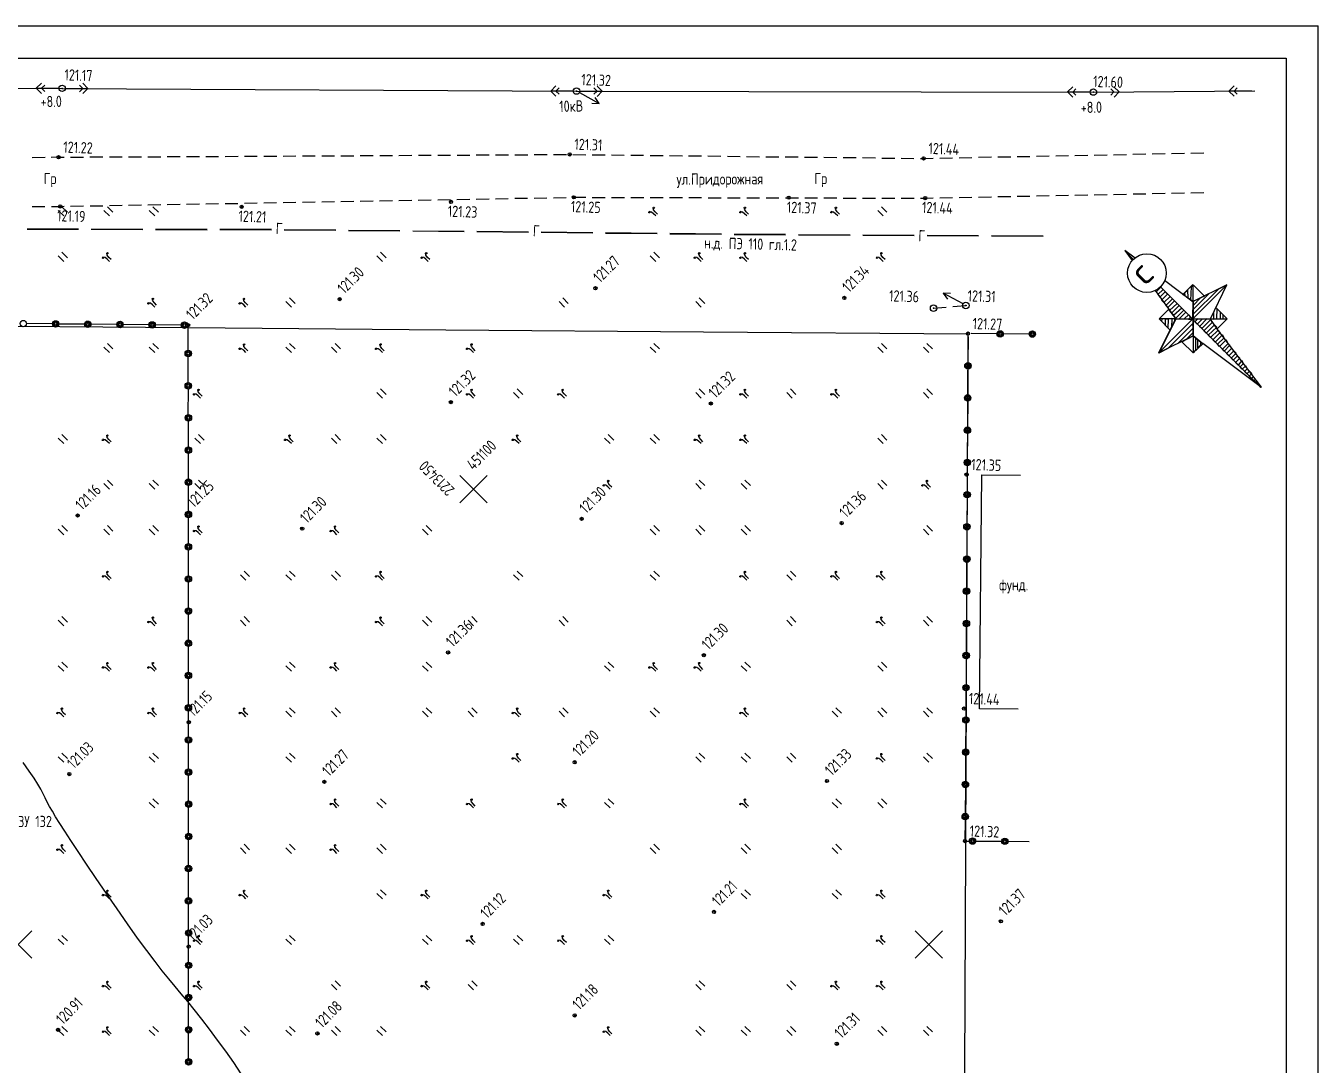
# Model space of a CAD drawing. Header units: millimetres. Extents: x 2213531 to 2213741, y 451026 to 451175.
# Drawn here: x 2213641 to 2213741.3, y 451094.2 to 451174.9 of the extents above; entities that cross this region are included whole.
import ezdxf

# ---------------------------------------------------------------- set-up
doc = ezdxf.new("R2010")
doc.units = ezdxf.units.MM
doc.linetypes.add('CONTI', pattern=[0])
for name, color, linetype in [('Газопровод', 140, 'Continuous'), ('Горизонтали', 32, 'CONTI'), ('Границы участка', 1, 'Continuous'), ('Заполнение', 250, 'CONTI'), ('Координатная сетка', 92, 'Continuous'), ('Лист', 7, 'Continuous'), ('Отметки', 7, 'Continuous'), ('Север', 7, 'Continuous'), ('Ситуация', 7, 'Continuous'), ('Текст', 7, 'Continuous')]:
    doc.layers.add(name, color=color, linetype=linetype)
doc.styles.add('SHRFT', font='ROMAND.SHX')

# ---------------------------------------------------------------- blocks, each defined once
blk = doc.blocks.new('2AF00A4')
at = {"color": 0}
for points in [[(3.76, 14.06), (3.76, 14.27), (3.65, 14.27), (3.76, 14.27), (3.76, 14.53), (3.69, 14.53), (3.76, 14.53), (3.76, 14.78), (3.72, 14.77), (3.77, 14.78), (3.77, 15.03), (3.63, 14.06)], [(3.91, 14.04), (3.76, 15.02), (3.76, 14.06)], [(3.2, 11.03), (3.73, 11.03), (3.73, 10.79), (3.18, 10.79), (3.12, 10.54), (3.73, 10.54), (3.73, 10.28), (3.06, 10.28), (3.06, 10.02), (3.73, 10.02), (3.73, 9.76), (3, 9.76), (3, 9.52), (3.73, 9.52), (3.73, 9.24), (2.94, 9.28), (2.88, 9.02), (3.73, 9.02), (3.73, 8.74), (2.88, 8.78), (2.82, 8.5), (3.73, 8.5), (3.73, 8.28), (3, 8.28), (3.31, 8), (3.73, 8), (3.73, 7.76), (3.49, 7.76), (3.73, 7.53), (4.68, 8.44), (4.31, 11.19)], [(3.23, 11.16), (2.82, 8.48), (3.73, 7.53), (3.73, 11.07)], [(0.01, 7.53), (2.84, 8.48), (4.72, 6.58), (7.49, 7.53), (4.72, 8.48), (2.84, 6.58), (0.01, 7.53), (7.49, 7.53), (6.8, 7.76), (3.99, 7.76), (4.26, 8.03), (6.03, 8.03), (5.32, 8.26), (4.5, 8.26), (5.64, 9.38), (5.64, 8.15), (4.71, 8.48), (4.54, 9.41), (5.64, 9.41), (5.42, 9.38), (4.65, 8.7), (4.65, 8.96), (5.04, 9.38), (4.71, 9.41), (4.6, 9.26), (4.71, 8.48), (3.75, 7.53), (5.64, 5.65), (5.64, 6.9), (5.25, 6.76), (4.87, 6.38), (5.09, 6.23), (5.64, 6.76), (5.64, 6.41), (5.25, 6.05), (5.42, 5.86), (5.64, 6.08), (5.64, 5.65), (4.54, 5.65), (4.71, 6.56), (3.75, 7.53), (1.9, 5.66), (2.93, 5.63), (2.93, 5.88), (2.72, 5.66), (2.44, 5.66), (2.88, 6.1), (2.88, 6.36), (2.17, 5.66), (1.9, 5.66), (1.9, 6.88), (2.83, 6.58), (2.93, 5.63), (2.83, 6.58), (2.99, 6.76), (2.28, 6.76), (1.57, 7), (3.26, 7), (3.48, 7.28), (0.76, 7.28), (0, 7.51), (2.83, 8.46), (1.9, 9.4), (1.9, 8.16), (2.66, 8.41), (2.77, 8.53), (2.61, 8.71), (2.12, 8.23), (1.9, 8.16), (1.9, 8.38), (2.39, 8.86), (2.22, 9.05), (1.9, 8.73), (1.9, 9.1), (2.06, 9.23), (1.9, 9.4), (2.93, 9.4), (2.83, 8.5)], [(3.73, 7.54), (3.73, 0.03), (3.82, 0.53), (3.73, 0.53), (3.73, 0.78), (3.89, 0.78), (3.89, 1.03), (3.7, 1.03), (3.7, 1.28), (3.98, 1.3), (3.98, 1.55), (3.7, 1.55), (3.7, 1.8), (3.98, 1.8), (4.07, 2.05), (3.7, 2.05), (3.7, 2.3), (4.07, 2.3), (4.16, 2.55), (3.7, 2.5), (3.7, 2.8), (4.16, 2.8), (4.16, 3.05), (3.7, 3.05), (3.7, 3.27), (4.25, 3.27), (4.25, 3.52), (3.7, 3.52), (3.7, 3.77), (4.25, 3.77), (4.34, 4.05), (3.7, 4.05), (3.7, 4.24), (4.34, 4.24), (4.43, 4.55), (3.7, 4.55), (3.7, 4.79), (4.43, 4.79), (4.5, 5.04), (3.7, 5.04), (3.7, 5.29), (4.5, 5.29), (4.52, 5.54), (3.7, 5.54), (3.7, 5.79), (4.61, 5.76), (4.61, 6.01), (3.7, 6.01), (3.7, 6.26), (4.61, 6.26), (4.7, 6.51), (3.7, 6.51), (3.7, 6.76), (4.52, 6.76), (4.25, 7.01), (3.7, 7.01), (3.7, 7.26), (4.07, 7.26)], [(2.96, 5.64), (3.77, 0), (4.54, 5.68)]]:
    blk.add_lwpolyline(points, dxfattribs=at)
blk.add_circle((3.74, 12.57), 1.5, dxfattribs=at)
at = {"color": 0, "linetype": 'Continuous', "style": 'SHRFT'}
blk.add_text('c', height=2, dxfattribs=at).set_placement((2.85, 11.91))
blk = doc.blocks.new('BL_333')
at = {"color": 0}
for p, q in [((0, -3), (0, 3)), ((-3, 0), (3, 0))]:
    blk.add_line(p, q, dxfattribs=at)
blk = doc.blocks.new('BL_2011')
at = {"color": 0}
for p, q in [((0, 0), (0, 1.2)), ((0.8, 0), (0.8, 1.2))]:
    blk.add_line(p, q, dxfattribs=at)
blk = doc.blocks.new('BL_2013')
at = {"color": 0}
for p, q in [((-0.05, 0.9), (-0.25, 1.2)), ((0, 0.5), (-0.05, 0.9)), ((0, 0), (0, 0.5)), ((0.4, 0.5), (0.45, 0.9)), ((0.4, 0), (0.4, 0.5)), ((0.45, 0.9), (0.65, 1.2))]:
    blk.add_line(p, q, dxfattribs=at)
for centre in [(-0.3, 1.1), (0.7, 1.1)]:
    blk.add_circle(centre, 0.1, dxfattribs=at)
blk = doc.blocks.new('BL_26')
at = {"color": 0}
for radius in [0.5, 0.05]:
    blk.add_circle((0, 0), radius, dxfattribs=at)

msp = doc.modelspace()

# ---------------------------------------------------------------- linework, layer by layer
at = {"layer": 'Газопровод'}
for p, q in [((2213645.05, 451159.12), (2213641.05, 451159.13)), ((2213645.05, 451159.09), (2213641.05, 451159.1)), ((2213650.04, 451159.1), (2213646.04, 451159.11)), ((2213650.04, 451159.08), (2213646.04, 451159.09)), ((2213655.03, 451159.09), (2213651.03, 451159.1)), ((2213655.03, 451159.06), (2213651.03, 451159.07)), ((2213660.03, 451159.09), (2213656.02, 451159.1)), ((2213660.03, 451159.06), (2213656.02, 451159.08)), ((2213665.02, 451159.04), (2213661.02, 451159.08)), ((2213665.02, 451159.02), (2213661.02, 451159.05)), ((2213670.01, 451159), (2213666.01, 451159.03)), ((2213670.01, 451158.97), (2213666.01, 451159)), ((2213675, 451158.95), (2213671, 451158.98)), ((2213675, 451158.92), (2213671, 451158.96)), ((2213679.99, 451158.9), (2213675.99, 451158.94)), ((2213679.99, 451158.87), (2213675.99, 451158.91)), ((2213684.99, 451158.85), (2213680.98, 451158.89)), ((2213684.99, 451158.82), (2213680.98, 451158.86)), ((2213689.98, 451158.79), (2213685.98, 451158.83)), ((2213689.98, 451158.76), (2213685.98, 451158.8)), ((2213694.97, 451158.73), (2213690.97, 451158.78)), ((2213694.97, 451158.7), (2213690.97, 451158.75)), ((2213699.96, 451158.7), (2213695.96, 451158.72)), ((2213699.96, 451158.67), (2213695.96, 451158.69)), ((2213704.96, 451158.67), (2213700.95, 451158.69)), ((2213704.96, 451158.64), (2213700.95, 451158.66)), ((2213709.95, 451158.64), (2213705.95, 451158.66)), ((2213709.95, 451158.62), (2213705.95, 451158.64)), ((2213714.94, 451158.62), (2213710.94, 451158.64)), ((2213714.94, 451158.59), (2213710.94, 451158.61)), ((2213719.95, 451158.59), (2213715.94, 451158.61)), ((2213719.95, 451158.56), (2213715.94, 451158.58))]:
    msp.add_line(p, q, dxfattribs=at)
at = {"layer": 'Горизонтали', "color": 32}
msp.add_lwpolyline([(2213657.69, 451093.54), (2213657.1, 451094.41), (2213656.48, 451095.29), (2213655.85, 451096.16), (2213655.22, 451097), (2213654.62, 451097.79), (2213654.04, 451098.52), (2213653.53, 451099.16), (2213653.02, 451099.75), (2213652.56, 451100.32), (2213652.07, 451100.9), (2213651.55, 451101.53), (2213650.99, 451102.25), (2213650.35, 451103.1), (2213649.64, 451104.08), (2213648.85, 451105.18), (2213648.04, 451106.35), (2213647.22, 451107.54), (2213646.42, 451108.7), (2213645.67, 451109.81), (2213645.01, 451110.8), (2213644.45, 451111.65), (2213643.98, 451112.37), (2213643.59, 451112.98), (2213643.27, 451113.49), (2213643.02, 451113.93), (2213642.8, 451114.3), (2213642.62, 451114.63), (2213642.46, 451114.97), (2213642.3, 451115.29), (2213642.11, 451115.63), (2213641.88, 451116.03), (2213641.59, 451116.49), (2213641.22, 451117.05), (2213640.74, 451117.7)], dxfattribs=at)
at = {"layer": 'Границы участка'}
msp.add_lwpolyline([(2213573.58, 451152.13), (2213593.58, 451151.96), (2213613.58, 451151.8), (2213633.58, 451151.64), (2213653.58, 451151.48), (2213673.57, 451151.32), (2213693.57, 451151.16), (2213714.11, 451150.99), (2213713.93, 451111.62), (2213713.92, 451110.99), (2213713.74, 451070.99), (2213693.54, 451071.16), (2213673.54, 451071.32), (2213653.53, 451071.48), (2213633.54, 451071.64), (2213613.53, 451071.8), (2213593.54, 451071.95), (2213573.54, 451072.12), (2213573.56, 451112.12), (2213573.58, 451152.13)], dxfattribs=at)
at = {"layer": 'Лист', "color": 7}
for p, q in [((2213531.32, 451174.91), (2213741.32, 451174.91)), ((2213541.32, 451172.41), (2213738.82, 451172.41)), ((2213738.82, 451172.41), (2213738.82, 451028.91))]:
    msp.add_line(p, q, dxfattribs=at)
at = {"layer": 'Лист', "color": 7, "linetype": 'ByBlock'}
msp.add_line((2213741.32, 451026.41), (2213741.32, 451174.91), dxfattribs=at)
at = {"layer": 'Отметки'}
for centre in [(2213643.5, 451164.71), (2213683.19, 451164.93), (2213710.68, 451164.62), (2213683.52, 451161.6), (2213700.2, 451161.57), (2213710.8, 451161.54), (2213643.63, 451160.89), (2213657.72, 451160.86), (2213673.97, 451161.24), (2213685.19, 451154.54), (2213665.33, 451153.69), (2213704.52, 451153.79), (2213653.56, 451151.67), (2213714.12, 451151.02), (2213673.96, 451145.69), (2213694.15, 451145.59), (2213714.01, 451140.07), (2213644.98, 451136.89), (2213653.66, 451137.09), (2213684.12, 451136.63), (2213662.42, 451135.87), (2213704.31, 451136.3), (2213673.75, 451126.26), (2213693.61, 451126.04), (2213713.82, 451121.9), (2213653.61, 451120.84), (2213683.58, 451117.73), (2213644.33, 451116.81), (2213703.17, 451116.27), (2213664.14, 451116.21), (2213713.89, 451111.61), (2213694.4, 451106.11), (2213716.68, 451105.38), (2213676.43, 451105.18), (2213653.6, 451103.42), (2213683.58, 451098.07), (2213643.46, 451096.95), (2213663.6, 451096.67), (2213703.93, 451095.87)]:
    msp.add_circle(centre, 0.125, dxfattribs=at)
for p in [(2213643.5, 451164.71), (2213683.19, 451164.93), (2213710.68, 451164.62), (2213683.52, 451161.6), (2213700.2, 451161.57), (2213643.63, 451160.89), (2213657.72, 451160.86), (2213673.97, 451161.24), (2213710.8, 451161.54), (2213685.19, 451154.54), (2213665.33, 451153.69), (2213704.52, 451153.79), (2213653.56, 451151.67), (2213714.12, 451151.02), (2213673.96, 451145.69), (2213694.15, 451145.59), (2213714.01, 451140.07), (2213644.98, 451136.89), (2213653.66, 451137.09), (2213684.12, 451136.63), (2213662.42, 451135.87), (2213704.31, 451136.3), (2213673.75, 451126.26), (2213693.61, 451126.04), (2213713.82, 451121.9), (2213653.61, 451120.84), (2213683.58, 451117.73), (2213644.33, 451116.81), (2213664.14, 451116.21), (2213703.17, 451116.27), (2213713.89, 451111.61), (2213694.4, 451106.11), (2213716.68, 451105.38), (2213676.43, 451105.18), (2213653.6, 451103.42), (2213683.58, 451098.07), (2213643.46, 451096.95), (2213663.6, 451096.67), (2213703.93, 451095.87)]:
    msp.add_point(p, dxfattribs=at)
at = {"layer": 'Ситуация'}
for p, q in [((2213603.78, 451170.26), (2213643.77, 451170.06)), ((2213642.17, 451170.47), (2213641.77, 451170.07)), ((2213643.51, 451170.06), (2213641.77, 451170.07)), ((2213641.77, 451170.07), (2213642.16, 451169.67)), ((2213642.16, 451170.07), (2213642.42, 451170.32)), ((2213642.42, 451169.81), (2213642.16, 451170.07)), ((2213643.77, 451170.06), (2213683.72, 451169.85)), ((2213644.02, 451170.06), (2213645.77, 451170.05)), ((2213645.12, 451170.31), (2213645.37, 451170.05)), ((2213645.37, 451170.05), (2213645.12, 451169.8)), ((2213645.77, 451170.05), (2213645.37, 451170.45)), ((2213645.37, 451169.65), (2213645.77, 451170.05)), ((2213682.12, 451170.26), (2213681.72, 451169.85)), ((2213683.47, 451169.85), (2213681.72, 451169.85)), ((2213681.72, 451169.85), (2213682.12, 451169.46)), ((2213682.12, 451169.85), (2213682.37, 451170.11)), ((2213682.37, 451169.6), (2213682.12, 451169.85)), ((2213683.72, 451169.85), (2213723.86, 451169.77)), ((2213683.94, 451169.73), (2213685.47, 451168.88)), ((2213683.98, 451169.85), (2213685.72, 451169.84)), ((2213685.07, 451170.09), (2213685.32, 451169.85)), ((2213685.32, 451169.85), (2213685.07, 451169.6)), ((2213685.72, 451169.84), (2213685.32, 451170.24)), ((2213685.33, 451169.44), (2213685.72, 451169.84)), ((2213722.26, 451170.17), (2213721.86, 451169.78)), ((2213723.61, 451169.77), (2213721.86, 451169.78)), ((2213721.86, 451169.78), (2213722.26, 451169.37)), ((2213722.26, 451169.77), (2213722.51, 451170.02)), ((2213722.51, 451169.52), (2213722.26, 451169.77)), ((2213723.86, 451169.77), (2213736.39, 451169.87)), ((2213724.12, 451169.77), (2213725.86, 451169.79)), ((2213725.21, 451170.03), (2213725.46, 451169.78)), ((2213725.46, 451169.78), (2213725.22, 451169.53)), ((2213725.86, 451169.79), (2213725.46, 451170.18)), ((2213725.47, 451169.38), (2213725.86, 451169.79)), ((2213734.79, 451170.26), (2213734.39, 451169.85)), ((2213736.14, 451169.87), (2213734.39, 451169.85)), ((2213734.39, 451169.85), (2213734.79, 451169.46)), ((2213734.79, 451169.85), (2213735.04, 451170.11)), ((2213735.04, 451169.61), (2213734.79, 451169.85)), ((2213684.92, 451168.91), (2213685.47, 451168.88)), ((2213685.47, 451168.88), (2213685.16, 451169.34)), ((2213641.44, 451164.69), (2213642.45, 451164.71)), ((2213642.93, 451164.71), (2213643.5, 451164.73)), ((2213643.5, 451164.71), (2213643.93, 451164.72)), ((2213644.43, 451164.71), (2213645.43, 451164.72)), ((2213645.93, 451164.73), (2213646.93, 451164.73)), ((2213647.44, 451164.73), (2213648.44, 451164.74)), ((2213648.93, 451164.74), (2213649.93, 451164.75)), ((2213650.44, 451164.75), (2213651.43, 451164.75)), ((2213651.94, 451164.76), (2213652.93, 451164.77)), ((2213653.44, 451164.76), (2213654.43, 451164.77)), ((2213654.93, 451164.78), (2213655.93, 451164.78)), ((2213656.44, 451164.78), (2213657.44, 451164.79)), ((2213657.93, 451164.79), (2213658.93, 451164.8)), ((2213659.44, 451164.8), (2213660.44, 451164.8)), ((2213660.93, 451164.8), (2213661.93, 451164.81)), ((2213662.44, 451164.81), (2213663.43, 451164.82)), ((2213663.94, 451164.83), (2213664.93, 451164.83)), ((2213665.43, 451164.83), (2213666.43, 451164.83)), ((2213666.93, 451164.84), (2213667.93, 451164.85)), ((2213668.44, 451164.85), (2213669.44, 451164.85)), ((2213669.93, 451164.85), (2213670.93, 451164.86)), ((2213671.44, 451164.86), (2213672.44, 451164.87)), ((2213672.94, 451164.87), (2213673.93, 451164.88)), ((2213674.44, 451164.87), (2213675.43, 451164.88)), ((2213675.94, 451164.89), (2213676.93, 451164.9)), ((2213677.43, 451164.9), (2213678.43, 451164.91)), ((2213678.93, 451164.9), (2213679.93, 451164.91)), ((2213680.43, 451164.92), (2213681.43, 451164.92)), ((2213681.94, 451164.92), (2213682.94, 451164.93)), ((2213683.44, 451164.92), (2213684.44, 451164.91)), ((2213684.94, 451164.91), (2213685.94, 451164.9)), ((2213686.43, 451164.89), (2213687.43, 451164.87)), ((2213687.93, 451164.87), (2213688.93, 451164.86)), ((2213689.43, 451164.85), (2213690.44, 451164.84)), ((2213690.93, 451164.84), (2213691.94, 451164.83)), ((2213692.43, 451164.83), (2213693.44, 451164.81)), ((2213693.93, 451164.81), (2213694.94, 451164.8)), ((2213695.44, 451164.79), (2213696.44, 451164.78)), ((2213696.93, 451164.77), (2213697.93, 451164.75)), ((2213698.43, 451164.75), (2213699.43, 451164.74)), ((2213699.93, 451164.74), (2213700.93, 451164.73)), ((2213701.43, 451164.72), (2213702.44, 451164.71)), ((2213702.93, 451164.71), (2213703.94, 451164.69)), ((2213704.43, 451164.69), (2213705.44, 451164.68)), ((2213705.93, 451164.68), (2213706.93, 451164.66)), ((2213707.43, 451164.65), (2213708.43, 451164.63)), ((2213708.93, 451164.63), (2213709.93, 451164.62)), ((2213710.43, 451164.62), (2213710.68, 451164.62)), ((2213710.68, 451164.62), (2213711.43, 451164.63)), ((2213711.93, 451164.64), (2213712.93, 451164.66)), ((2213713.43, 451164.67), (2213714.43, 451164.69)), ((2213714.94, 451164.71), (2213715.94, 451164.73)), ((2213716.44, 451164.73), (2213717.44, 451164.75)), ((2213717.94, 451164.76), (2213718.93, 451164.78)), ((2213719.44, 451164.79), (2213720.43, 451164.81)), ((2213720.94, 451164.82), (2213721.93, 451164.84)), ((2213722.43, 451164.85), (2213723.43, 451164.87)), ((2213723.93, 451164.87), (2213724.93, 451164.9)), ((2213725.43, 451164.9), (2213726.43, 451164.92)), ((2213726.93, 451164.95), (2213727.93, 451164.97)), ((2213728.43, 451164.97), (2213729.43, 451165)), ((2213729.93, 451165), (2213730.93, 451165.02)), ((2213731.43, 451165.03), (2213732.43, 451165.05)), ((2213680.43, 451161.54), (2213681.42, 451161.57)), ((2213681.93, 451161.57), (2213682.93, 451161.59)), ((2213683.43, 451161.59), (2213683.52, 451161.6)), ((2213683.52, 451161.6), (2213684.44, 451161.6)), ((2213684.94, 451161.59), (2213685.95, 451161.59)), ((2213686.44, 451161.59), (2213687.44, 451161.59)), ((2213687.93, 451161.59), (2213688.94, 451161.59)), ((2213689.44, 451161.58), (2213690.45, 451161.58)), ((2213690.94, 451161.58), (2213691.94, 451161.58)), ((2213692.44, 451161.58), (2213693.44, 451161.58)), ((2213693.95, 451161.57), (2213694.95, 451161.57)), ((2213695.44, 451161.57), (2213696.44, 451161.57)), ((2213696.94, 451161.57), (2213697.94, 451161.57)), ((2213698.44, 451161.57), (2213699.44, 451161.57)), ((2213699.94, 451161.56), (2213700.95, 451161.56)), ((2213701.44, 451161.56), (2213702.44, 451161.56)), ((2213702.93, 451161.55), (2213703.94, 451161.55)), ((2213704.44, 451161.54), (2213705.44, 451161.54)), ((2213705.94, 451161.54), (2213706.94, 451161.54)), ((2213707.44, 451161.54), (2213708.44, 451161.54)), ((2213710.7, 451161.54), (2213711.43, 451161.55)), ((2213711.93, 451161.56), (2213712.93, 451161.58)), ((2213713.43, 451161.59), (2213714.43, 451161.61)), ((2213714.94, 451161.62), (2213715.94, 451161.64)), ((2213716.44, 451161.65), (2213717.44, 451161.67)), ((2213717.94, 451161.68), (2213718.93, 451161.7)), ((2213719.44, 451161.71), (2213720.43, 451161.73)), ((2213720.94, 451161.74), (2213721.93, 451161.76)), ((2213722.43, 451161.76), (2213723.43, 451161.78)), ((2213723.93, 451161.79), (2213724.93, 451161.81)), ((2213725.43, 451161.82), (2213726.43, 451161.84)), ((2213726.94, 451161.86), (2213727.94, 451161.88)), ((2213728.43, 451161.89), (2213729.43, 451161.91)), ((2213729.93, 451161.92), (2213730.93, 451161.94)), ((2213731.43, 451161.95), (2213732.43, 451161.97)), ((2213641.44, 451160.89), (2213642.44, 451160.89)), ((2213642.94, 451160.89), (2213643.63, 451160.89)), ((2213643.63, 451160.89), (2213643.93, 451160.9)), ((2213644.43, 451160.91), (2213645.43, 451160.93)), ((2213645.94, 451160.93), (2213646.94, 451160.95)), ((2213647.44, 451160.96), (2213648.44, 451160.98)), ((2213648.94, 451160.99), (2213649.93, 451161.01)), ((2213650.44, 451161.01), (2213651.43, 451161.04)), ((2213651.94, 451161.04), (2213652.93, 451161.06)), ((2213653.43, 451161.06), (2213654.43, 451161.08)), ((2213654.93, 451161.08), (2213655.93, 451161.11)), ((2213656.43, 451161.11), (2213657.43, 451161.13)), ((2213657.93, 451161.14), (2213658.93, 451161.16)), ((2213659.43, 451161.17), (2213660.43, 451161.19)), ((2213660.93, 451161.2), (2213661.93, 451161.22)), ((2213662.43, 451161.23), (2213663.43, 451161.25)), ((2213663.94, 451161.25), (2213664.93, 451161.27)), ((2213665.43, 451161.28), (2213666.43, 451161.3)), ((2213666.93, 451161.3), (2213667.93, 451161.33)), ((2213668.43, 451161.33), (2213669.43, 451161.35)), ((2213669.93, 451161.36), (2213670.93, 451161.38)), ((2213671.43, 451161.39), (2213672.43, 451161.41)), ((2213672.94, 451161.41), (2213673.93, 451161.43)), ((2213674.43, 451161.43), (2213675.43, 451161.45)), ((2213675.93, 451161.46), (2213676.93, 451161.48)), ((2213677.43, 451161.49), (2213678.42, 451161.51)), ((2213678.93, 451161.52), (2213679.92, 451161.54)), ((2213708.94, 451161.54), (2213709.95, 451161.54)), ((2213710.44, 451161.54), (2213710.7, 451161.54)), ((2213713.74, 451153.32), (2213712.2, 451154.16)), ((2213712.2, 451154.16), (2213712.52, 451153.7)), ((2213712.76, 451154.14), (2213712.2, 451154.16)), ((2213711.45, 451152.99), (2213712.44, 451153.07)), ((2213712.95, 451153.12), (2213713.94, 451153.2)), ((2213643.01, 451151.77), (2213641.01, 451151.79)), ((2213645.52, 451151.74), (2213643.51, 451151.76)), ((2213648.01, 451151.72), (2213646.01, 451151.74)), ((2213650.51, 451151.69), (2213648.51, 451151.71)), ((2213653.01, 451151.67), (2213651.01, 451151.69)), ((2213653.56, 451151.66), (2213653.51, 451151.66)), ((2213653.56, 451149.71), (2213653.57, 451151.67)), ((2213714.13, 451150.76), (2213714.12, 451148.77)), ((2213716.37, 451151), (2213714.37, 451151.02)), ((2213718.86, 451150.98), (2213716.87, 451150.99)), ((2213653.57, 451147.22), (2213653.57, 451149.21)), ((2213714.11, 451148.26), (2213714.1, 451146.26)), ((2213653.57, 451144.72), (2213653.58, 451146.72)), ((2213714.1, 451145.76), (2213714.08, 451143.77)), ((2213653.58, 451142.22), (2213653.58, 451144.21)), ((2213714.08, 451143.27), (2213714.07, 451141.26)), ((2213653.58, 451139.72), (2213653.58, 451141.72)), ((2213714.07, 451140.76), (2213714.06, 451138.76)), ((2213715.02, 451121.88), (2213715.21, 451140.06)), ((2213715.21, 451140.06), (2213718.21, 451140.03)), ((2213653.58, 451137.22), (2213653.58, 451139.21)), ((2213714.05, 451138.26), (2213714.04, 451136.26)), ((2213653.58, 451134.71), (2213653.58, 451136.71)), ((2213714.04, 451135.76), (2213714.03, 451133.77)), ((2213653.58, 451132.21), (2213653.58, 451134.21)), ((2213714.02, 451133.27), (2213714.01, 451131.27)), ((2213653.58, 451129.72), (2213653.58, 451131.72)), ((2213714.01, 451130.76), (2213714, 451128.76)), ((2213653.58, 451127.22), (2213653.58, 451129.22)), ((2213713.99, 451128.26), (2213713.98, 451126.26)), ((2213653.58, 451124.71), (2213653.58, 451126.71)), ((2213713.98, 451125.76), (2213713.97, 451123.77)), ((2213653.58, 451122.22), (2213653.58, 451124.21)), ((2213713.96, 451123.27), (2213713.96, 451121.27)), ((2213653.58, 451119.71), (2213653.59, 451121.71)), ((2213718.02, 451121.85), (2213715.02, 451121.88)), ((2213713.96, 451120.76), (2213713.94, 451118.76)), ((2213653.59, 451117.22), (2213653.59, 451119.21)), ((2213713.94, 451118.26), (2213713.93, 451116.26)), ((2213653.59, 451114.71), (2213653.6, 451116.71)), ((2213713.92, 451115.76), (2213713.91, 451113.77)), ((2213653.6, 451112.22), (2213653.6, 451114.21)), ((2213713.9, 451113.26), (2213713.89, 451111.62)), ((2213653.58, 451109.71), (2213653.59, 451111.71)), ((2213713.89, 451111.61), (2213714.23, 451111.61)), ((2213714.73, 451111.61), (2213716.73, 451111.59)), ((2213717.23, 451111.59), (2213718.88, 451111.57)), ((2213653.59, 451107.22), (2213653.59, 451109.21)), ((2213653.59, 451104.71), (2213653.6, 451106.72)), ((2213653.6, 451102.22), (2213653.6, 451104.21)), ((2213653.6, 451099.72), (2213653.6, 451101.72)), ((2213653.6, 451097.22), (2213653.6, 451099.21)), ((2213653.6, 451094.71), (2213653.6, 451096.71))]:
    msp.add_line(p, q, dxfattribs=at)
for centre, radius in [((2213640.76, 451151.79), 0.25), ((2213643.27, 451151.77), 0.25), ((2213643.27, 451151.77), 0.18), ((2213643.27, 451151.77), 0.1), ((2213645.76, 451151.74), 0.25), ((2213645.76, 451151.74), 0.18), ((2213645.76, 451151.74), 0.1), ((2213648.27, 451151.72), 0.25), ((2213648.27, 451151.72), 0.18), ((2213648.27, 451151.72), 0.1), ((2213650.76, 451151.69), 0.25), ((2213650.76, 451151.69), 0.18), ((2213650.76, 451151.69), 0.1), ((2213653.27, 451151.67), 0.25), ((2213653.27, 451151.67), 0.18), ((2213653.27, 451151.67), 0.1), ((2213716.62, 451150.99), 0.25), ((2213716.62, 451150.99), 0.18), ((2213716.62, 451150.99), 0.1), ((2213719.12, 451150.98), 0.25), ((2213719.12, 451150.98), 0.18), ((2213719.12, 451150.98), 0.1), ((2213653.57, 451149.47), 0.25), ((2213653.57, 451149.47), 0.18), ((2213653.57, 451149.47), 0.1), ((2213714.12, 451148.51), 0.25), ((2213714.12, 451148.51), 0.18), ((2213714.12, 451148.51), 0.1), ((2213653.57, 451146.96), 0.25), ((2213653.57, 451146.96), 0.18), ((2213653.57, 451146.96), 0.1), ((2213714.1, 451146.02), 0.25), ((2213714.1, 451146.02), 0.18), ((2213714.1, 451146.02), 0.1), ((2213653.58, 451144.47), 0.25), ((2213653.58, 451144.47), 0.18), ((2213653.58, 451144.47), 0.1), ((2213714.08, 451143.51), 0.25), ((2213714.08, 451143.51), 0.18), ((2213714.08, 451143.51), 0.1), ((2213653.58, 451141.96), 0.25), ((2213653.58, 451141.96), 0.18), ((2213653.58, 451141.96), 0.1), ((2213714.07, 451141.01), 0.25), ((2213714.07, 451141.01), 0.18), ((2213714.07, 451141.01), 0.1), ((2213653.58, 451139.47), 0.25), ((2213653.58, 451139.47), 0.18), ((2213653.58, 451139.47), 0.1), ((2213714.06, 451138.51), 0.25), ((2213714.06, 451138.51), 0.18), ((2213714.06, 451138.51), 0.1), ((2213653.58, 451136.97), 0.25), ((2213653.58, 451136.97), 0.18), ((2213653.58, 451136.97), 0.1), ((2213714.04, 451136.02), 0.25), ((2213714.04, 451136.02), 0.18), ((2213714.04, 451136.02), 0.1), ((2213653.58, 451134.46), 0.25), ((2213653.58, 451134.46), 0.18), ((2213653.58, 451134.46), 0.1), ((2213714.03, 451133.51), 0.25), ((2213714.03, 451133.51), 0.18), ((2213714.03, 451133.51), 0.1), ((2213653.58, 451131.96), 0.25), ((2213653.58, 451131.96), 0.18), ((2213653.58, 451131.96), 0.1), ((2213714.01, 451131.01), 0.25), ((2213714.01, 451131.01), 0.18), ((2213714.01, 451131.01), 0.1), ((2213653.58, 451129.47), 0.25), ((2213653.58, 451129.47), 0.18), ((2213653.58, 451129.47), 0.1), ((2213714, 451128.51), 0.25), ((2213714, 451128.51), 0.18), ((2213714, 451128.51), 0.1), ((2213653.58, 451126.97), 0.25), ((2213653.58, 451126.97), 0.18), ((2213653.58, 451126.97), 0.1), ((2213713.98, 451126.02), 0.25), ((2213713.98, 451126.02), 0.18), ((2213713.98, 451126.02), 0.1), ((2213653.58, 451124.46), 0.25), ((2213653.58, 451124.46), 0.18), ((2213653.58, 451124.46), 0.1), ((2213713.97, 451123.52), 0.25), ((2213713.97, 451123.52), 0.18), ((2213713.97, 451123.52), 0.1), ((2213653.58, 451121.96), 0.25), ((2213653.58, 451121.96), 0.18), ((2213653.58, 451121.96), 0.1), ((2213713.96, 451121.01), 0.25), ((2213713.96, 451121.01), 0.18), ((2213713.96, 451121.01), 0.1), ((2213653.59, 451119.46), 0.25), ((2213653.59, 451119.46), 0.18), ((2213653.59, 451119.46), 0.1), ((2213713.94, 451118.51), 0.25), ((2213713.94, 451118.51), 0.18), ((2213713.94, 451118.51), 0.1), ((2213653.59, 451116.96), 0.25), ((2213653.59, 451116.96), 0.18), ((2213653.59, 451116.96), 0.1), ((2213713.92, 451116.01), 0.25), ((2213713.92, 451116.01), 0.18), ((2213713.92, 451116.01), 0.1), ((2213653.6, 451114.47), 0.25), ((2213653.6, 451114.47), 0.18), ((2213653.6, 451114.47), 0.1), ((2213713.91, 451113.51), 0.25), ((2213713.91, 451113.51), 0.18), ((2213713.91, 451113.51), 0.1), ((2213653.6, 451111.96), 0.25), ((2213653.6, 451111.96), 0.18), ((2213653.6, 451111.96), 0.1), ((2213714.48, 451111.61), 0.25), ((2213714.48, 451111.61), 0.18), ((2213714.48, 451111.61), 0.1), ((2213716.98, 451111.59), 0.25), ((2213716.98, 451111.59), 0.18), ((2213716.98, 451111.59), 0.1), ((2213653.59, 451109.47), 0.25), ((2213653.59, 451109.47), 0.18), ((2213653.59, 451109.47), 0.1), ((2213653.59, 451106.96), 0.25), ((2213653.59, 451106.96), 0.18), ((2213653.59, 451106.96), 0.1), ((2213653.6, 451104.47), 0.25), ((2213653.6, 451104.47), 0.18), ((2213653.6, 451104.47), 0.1), ((2213653.6, 451101.96), 0.25), ((2213653.6, 451101.96), 0.18), ((2213653.6, 451101.96), 0.1), ((2213653.6, 451099.47), 0.25), ((2213653.6, 451099.47), 0.18), ((2213653.6, 451099.47), 0.1), ((2213653.6, 451096.96), 0.25), ((2213653.6, 451096.96), 0.18), ((2213653.6, 451096.96), 0.1), ((2213653.6, 451094.46), 0.25), ((2213653.6, 451094.46), 0.18), ((2213653.6, 451094.46), 0.1)]:
    msp.add_circle(centre, radius, dxfattribs=at)

# ---------------------------------------------------------------- block references
at = {"layer": 'Заполнение', "color": 250, "xscale": 0.5, "yscale": 0.5, "zscale": 0.5, "rotation": 45}
for name, p in [('BL_2011', (2213643.9, 451160.15)), ('BL_2011', (2213647.44, 451160.15)), ('BL_2011', (2213650.97, 451160.15)), ('BL_2013', (2213689.87, 451160.15)), ('BL_2013', (2213696.94, 451160.15)), ('BL_2013', (2213704.01, 451160.15)), ('BL_2011', (2213707.54, 451160.15)), ('BL_2011', (2213643.9, 451156.62)), ('BL_2013', (2213647.44, 451156.62)), ('BL_2011', (2213668.65, 451156.62)), ('BL_2013', (2213672.19, 451156.62)), ('BL_2011', (2213689.87, 451156.62)), ('BL_2013', (2213693.4, 451156.62)), ('BL_2013', (2213696.94, 451156.62)), ('BL_2013', (2213707.54, 451156.62)), ('BL_2013', (2213650.97, 451153.08)), ('BL_2013', (2213658.05, 451153.08)), ('BL_2011', (2213661.58, 451153.08)), ('BL_2011', (2213682.79, 451153.08)), ('BL_2011', (2213693.4, 451153.08)), ('BL_2011', (2213647.44, 451149.54)), ('BL_2011', (2213650.97, 451149.54)), ('BL_2013', (2213658.05, 451149.54)), ('BL_2011', (2213661.58, 451149.54)), ('BL_2011', (2213665.12, 451149.54)), ('BL_2013', (2213668.65, 451149.54)), ('BL_2013', (2213675.72, 451149.54)), ('BL_2011', (2213689.87, 451149.54)), ('BL_2011', (2213707.54, 451149.54)), ('BL_2011', (2213711.08, 451149.54)), ('BL_2013', (2213654.51, 451146.01)), ('BL_2011', (2213668.65, 451146.01)), ('BL_2013', (2213675.72, 451146.01)), ('BL_2011', (2213679.26, 451146.01)), ('BL_2013', (2213682.79, 451146.01)), ('BL_2011', (2213693.4, 451146.01)), ('BL_2013', (2213696.94, 451146.01)), ('BL_2011', (2213700.47, 451146.01)), ('BL_2013', (2213704.01, 451146.01)), ('BL_2011', (2213711.08, 451146.01)), ('BL_2011', (2213643.9, 451142.47)), ('BL_2013', (2213647.44, 451142.47)), ('BL_2011', (2213654.51, 451142.47)), ('BL_2013', (2213661.58, 451142.47)), ('BL_2011', (2213665.12, 451142.47)), ('BL_2011', (2213668.65, 451142.47)), ('BL_2013', (2213679.26, 451142.47)), ('BL_2011', (2213686.33, 451142.47)), ('BL_2011', (2213689.87, 451142.47)), ('BL_2013', (2213693.4, 451142.47)), ('BL_2013', (2213696.94, 451142.47)), ('BL_2011', (2213707.54, 451142.47)), ('BL_2011', (2213647.44, 451138.94)), ('BL_2011', (2213650.97, 451138.94)), ('BL_2011', (2213654.51, 451138.94)), ('BL_2013', (2213686.33, 451138.94)), ('BL_2011', (2213693.4, 451138.94)), ('BL_2011', (2213696.94, 451138.94)), ('BL_2011', (2213707.54, 451138.94)), ('BL_2013', (2213711.08, 451138.94)), ('BL_2011', (2213643.9, 451135.4)), ('BL_2011', (2213647.44, 451135.4)), ('BL_2011', (2213650.97, 451135.4)), ('BL_2013', (2213654.51, 451135.4)), ('BL_2013', (2213665.12, 451135.4)), ('BL_2011', (2213672.19, 451135.4)), ('BL_2011', (2213689.87, 451135.4)), ('BL_2011', (2213693.4, 451135.4)), ('BL_2011', (2213696.94, 451135.4)), ('BL_2011', (2213711.08, 451135.4)), ('BL_2013', (2213647.44, 451131.87)), ('BL_2011', (2213658.05, 451131.87)), ('BL_2011', (2213661.58, 451131.87)), ('BL_2011', (2213665.12, 451131.87)), ('BL_2013', (2213668.65, 451131.87)), ('BL_2011', (2213679.26, 451131.87)), ('BL_2011', (2213689.87, 451131.87)), ('BL_2013', (2213696.94, 451131.87)), ('BL_2011', (2213700.47, 451131.87)), ('BL_2013', (2213704.01, 451131.87)), ('BL_2013', (2213707.54, 451131.87)), ('BL_2011', (2213643.9, 451128.33)), ('BL_2013', (2213650.97, 451128.33)), ('BL_2011', (2213658.05, 451128.33)), ('BL_2013', (2213668.65, 451128.33)), ('BL_2011', (2213672.19, 451128.33)), ('BL_2011', (2213675.72, 451128.33)), ('BL_2011', (2213682.79, 451128.33)), ('BL_2011', (2213700.47, 451128.33)), ('BL_2013', (2213707.54, 451128.33)), ('BL_2011', (2213711.08, 451128.33)), ('BL_2011', (2213643.9, 451124.8)), ('BL_2013', (2213647.44, 451124.8)), ('BL_2013', (2213650.97, 451124.8)), ('BL_2011', (2213661.58, 451124.8)), ('BL_2013', (2213665.12, 451124.8)), ('BL_2011', (2213672.19, 451124.8)), ('BL_2011', (2213686.33, 451124.8)), ('BL_2013', (2213689.87, 451124.8)), ('BL_2013', (2213693.4, 451124.8)), ('BL_2011', (2213696.94, 451124.8)), ('BL_2011', (2213707.54, 451124.8)), ('BL_2013', (2213643.9, 451121.26)), ('BL_2013', (2213650.97, 451121.26)), ('BL_2013', (2213658.05, 451121.26)), ('BL_2011', (2213661.58, 451121.26)), ('BL_2011', (2213665.12, 451121.26)), ('BL_2011', (2213672.19, 451121.26)), ('BL_2011', (2213675.72, 451121.26)), ('BL_2013', (2213679.26, 451121.26)), ('BL_2011', (2213682.79, 451121.26)), ('BL_2011', (2213689.87, 451121.26)), ('BL_2013', (2213696.94, 451121.26)), ('BL_2011', (2213704.01, 451121.26)), ('BL_2011', (2213707.54, 451121.26)), ('BL_2011', (2213711.08, 451121.26)), ('BL_2011', (2213643.9, 451117.73)), ('BL_2011', (2213650.97, 451117.73)), ('BL_2011', (2213661.58, 451117.73)), ('BL_2013', (2213679.26, 451117.73)), ('BL_2011', (2213693.4, 451117.73)), ('BL_2011', (2213696.94, 451117.73)), ('BL_2011', (2213700.47, 451117.73)), ('BL_2013', (2213707.54, 451117.73)), ('BL_2011', (2213711.08, 451117.73)), ('BL_2011', (2213650.97, 451114.19)), ('BL_2013', (2213665.12, 451114.19)), ('BL_2011', (2213668.65, 451114.19)), ('BL_2013', (2213675.72, 451114.19)), ('BL_2013', (2213682.79, 451114.19)), ('BL_2011', (2213686.33, 451114.19)), ('BL_2013', (2213696.94, 451114.19)), ('BL_2011', (2213704.01, 451114.19)), ('BL_2011', (2213707.54, 451114.19)), ('BL_2013', (2213643.9, 451110.65)), ('BL_2011', (2213658.05, 451110.65)), ('BL_2011', (2213661.58, 451110.65)), ('BL_2013', (2213665.12, 451110.65)), ('BL_2011', (2213668.65, 451110.65)), ('BL_2011', (2213689.87, 451110.65)), ('BL_2011', (2213696.94, 451110.65)), ('BL_2011', (2213704.01, 451110.65)), ('BL_2013', (2213647.44, 451107.12)), ('BL_2013', (2213658.05, 451107.12)), ('BL_2011', (2213668.65, 451107.12)), ('BL_2013', (2213672.19, 451107.12)), ('BL_2013', (2213686.33, 451107.12)), ('BL_2011', (2213696.94, 451107.12)), ('BL_2011', (2213704.01, 451107.12)), ('BL_2013', (2213707.54, 451107.12)), ('BL_2011', (2213643.9, 451103.58)), ('BL_2013', (2213654.51, 451103.58)), ('BL_2011', (2213661.58, 451103.58)), ('BL_2011', (2213672.19, 451103.58)), ('BL_2013', (2213675.72, 451103.58)), ('BL_2011', (2213679.26, 451103.58)), ('BL_2013', (2213682.79, 451103.58)), ('BL_2011', (2213686.33, 451103.58)), ('BL_2013', (2213707.54, 451103.58)), ('BL_2013', (2213647.44, 451100.05)), ('BL_2013', (2213654.51, 451100.05)), ('BL_2011', (2213665.12, 451100.05)), ('BL_2013', (2213672.19, 451100.05)), ('BL_2011', (2213675.72, 451100.05)), ('BL_2011', (2213693.4, 451100.05)), ('BL_2011', (2213700.47, 451100.05)), ('BL_2013', (2213704.01, 451100.05)), ('BL_2013', (2213707.54, 451100.05)), ('BL_2011', (2213643.9, 451096.51)), ('BL_2013', (2213647.44, 451096.51)), ('BL_2011', (2213650.97, 451096.51)), ('BL_2011', (2213658.05, 451096.51)), ('BL_2011', (2213661.58, 451096.51)), ('BL_2011', (2213665.12, 451096.51)), ('BL_2011', (2213668.65, 451096.51)), ('BL_2013', (2213686.33, 451096.51)), ('BL_2011', (2213693.4, 451096.51)), ('BL_2011', (2213696.94, 451096.51)), ('BL_2011', (2213700.47, 451096.51)), ('BL_2011', (2213707.54, 451096.51)), ('BL_2011', (2213711.08, 451096.51))]:
    msp.add_blockref(name, p, dxfattribs=at)
at = {"layer": 'Координатная сетка', "xscale": 0.5, "yscale": 0.5, "zscale": 0.5, "rotation": 45}
for p in [(2213675.72, 451138.94), (2213640.37, 451103.58), (2213711.08, 451103.58)]:
    msp.add_blockref('BL_333', p, dxfattribs=at)
at = {"layer": 'Север', "color": 7, "rotation": 45}
msp.add_blockref('2AF00A4', (2213734.26, 451144.18), dxfattribs=at)
at = {"layer": 'Ситуация', "xscale": 0.5, "yscale": 0.5, "zscale": 0.5, "rotation": 45}
for p in [(2213643.77, 451170.06), (2213683.72, 451169.85), (2213723.86, 451169.77), (2213713.96, 451153.2), (2213711.45, 451152.99)]:
    msp.add_blockref('BL_26', p, dxfattribs=at)

# ---------------------------------------------------------------- texts
at = {"layer": 'Газопровод', "style": 'SHRFT', "width": 0.75}
for s, rotation, p in [('Г', 357.4482, (2213660.35, 451158.75)), ('Г', 357.4482, (2213680.32, 451158.57)), ('Г', 358.1427, (2213710.26, 451158.18)), ('н.д. ПЭ 110 гл.1.2', 358.6363, (2213693.62, 451157.63))]:
    msp.add_text(s, height=0.875, rotation=rotation, dxfattribs=at).set_placement(p)
at = {"layer": 'Границы участка', "style": 'SHRFT', "width": 0.75}
msp.add_text('ул.Станичная ЗУ 132', height=0.875, rotation=0.265, dxfattribs=at).set_placement((2213634.32, 451112.66))
at = {"layer": 'Отметки', "style": 'SHRFT', "width": 0.75}
for s, rotation, p in [('121.17', 357.9691, (2213643.94, 451170.68)), ('121.32', 357.9691, (2213684.08, 451170.31)), ('121.60', 357.9691, (2213723.83, 451170.17)), ('121.22', 357.9691, (2213643.85, 451165.07)), ('121.31', 357.9691, (2213683.54, 451165.29)), ('121.44', 357.9691, (2213711.04, 451164.97)), ('121.19', 357.9691, (2213643.37, 451159.74)), ('121.21', 357.9691, (2213657.46, 451159.71)), ('121.23', 357.9691, (2213673.71, 451160.09)), ('121.25', 357.9691, (2213683.27, 451160.45)), ('121.37', 357.9691, (2213700.04, 451160.4)), ('121.44', 357.9691, (2213710.54, 451160.39)), ('121.27', 45, (2213685.54, 451154.9)), ('121.30', 45, (2213665.68, 451154.04)), ('121.34', 45, (2213704.88, 451154.15)), ('121.32', 45, (2213653.92, 451152.02)), ('121.36', 357.9691, (2213707.98, 451153.52)), ('121.31', 357.9691, (2213714.08, 451153.52)), ('121.27', 357.9691, (2213714.47, 451151.37)), ('121.32', 45, (2213674.32, 451146.04)), ('121.32', 45, (2213694.5, 451145.94)), ('121.35', 357.9691, (2213714.36, 451140.42)), ('121.25', 45, (2213654.01, 451137.44)), ('121.16', 45, (2213645.33, 451137.24)), ('121.30', 45, (2213684.47, 451136.98)), ('121.36', 45, (2213704.66, 451136.65)), ('121.30', 45, (2213662.77, 451136.22)), ('121.36', 45, (2213674.1, 451126.61)), ('121.30', 45, (2213693.97, 451126.39)), ('121.15', 45, (2213653.97, 451121.2)), ('121.44', 357.9691, (2213714.18, 451122.25)), ('121.20', 45, (2213683.93, 451118.09)), ('121.03', 45, (2213644.68, 451117.16)), ('121.27', 45, (2213664.49, 451116.57)), ('121.33', 45, (2213703.53, 451116.62)), ('121.32', 357.9691, (2213714.24, 451111.96)), ('121.21', 45, (2213694.76, 451106.47)), ('121.12', 45, (2213676.78, 451105.53)), ('121.37', 45, (2213717.03, 451105.74)), ('121.03', 45, (2213653.95, 451103.77)), ('121.18', 45, (2213683.93, 451098.43)), ('120.91', 45, (2213643.82, 451097.3)), ('121.08', 45, (2213663.95, 451097.03)), ('121.31', 45, (2213704.28, 451096.22))]:
    msp.add_text(s, height=0.875, rotation=rotation, dxfattribs=at).set_placement(p)
at = {"layer": 'Текст', "color": 7, "style": 'SHRFT', "width": 0.75}
for s, rotation, p in [('+8.0', 1.4563, (2213642.11, 451168.58)), ('10кВ', 1.4563, (2213682.39, 451168.22)), ('+8.0', 1.4563, (2213722.89, 451168.13)), ('Гр', 0.265, (2213642.35, 451162.62)), ('ул.Придорожная', 0.265, (2213691.49, 451162.57)), ('Гр', 0.265, (2213702.2, 451162.62)), ('451100', 45, (2213675.72, 451140.35)), ('2213450', 135, (2213674.31, 451138.94)), ('фунд.', 0.265, (2213716.54, 451131.07))]:
    msp.add_text(s, height=0.875, rotation=rotation, dxfattribs=at).set_placement(p)

doc.saveas('drawing.dxf')
